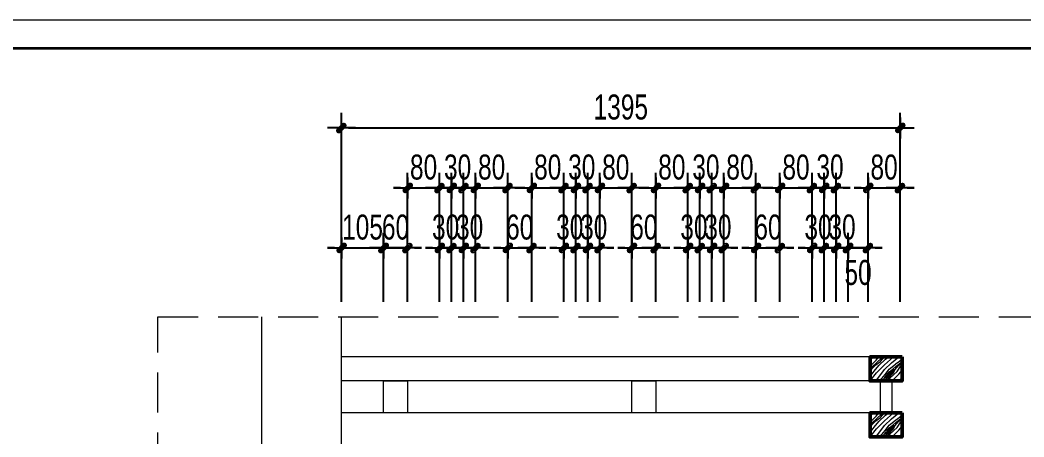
# Model space of a CAD drawing. Header units: inches. Extents: x 88947 to 296847, y 35049 to 161062.
# Drawn here: x 213266 to 215773, y 75920 to 76963 of the extents above; entities that cross this region are included whole.
import ezdxf

# ---------------------------------------------------------------- set-up
doc = ezdxf.new("R2010")
doc.units = ezdxf.units.IN
doc.header["$MEASUREMENT"] = 0
doc.header["$PDMODE"] = 1
doc.linetypes.add('DASHED', pattern=[0.75, 0.5, -0.25])
for name, color, linetype, lineweight in [('A-Dims', 145, 'Continuous', 25), ('A-Text', 30, 'Continuous', 9), ('A-Wall', 2, 'Continuous', 35), ('CUA', 42, 'Continuous', 20), ('DIM', 7, 'Continuous', 25), ('HACTH', 8, 'Continuous', 5), ('KHUNG 2', 144, 'Continuous', 18), ('THAY', 3, 'Continuous', 18), ('TUONG', 4, 'Continuous', 50)]:
    doc.layers.add(name, color=color, linetype=linetype, lineweight=lineweight)
doc.styles.add('VNI-HELVE-CONDENSE', font='VNARIAL.TTF', dxfattribs={"width": 0.7})
doc.dimstyles.new('TAS-50', dxfattribs={"dimscale": 25, "dimtxt": 2.5, "dimasz": 0.7, "dimexe": 1.5, "dimexo": 1.5, "dimgap": 0.8, "dimtad": 1, "dimdec": 0, "dimzin": 3, "dimdsep": 46, "dimtxsty": 'VNI-HELVE-CONDENSE', "dimblk": 'TICK', "dimcen": 2.5, "dimclrt": 71, "dimazin": 2, "dimtfac": 0.75, "dimtdec": 0, "dimtix": 1, "dimtmove": 2, "dimatfit": 2, "dimldrblk": 'TICK123', "dimfxl": 1.5, "dimtolj": 1, "dimtzin": 0, "dimarcsym": 0})

# ---------------------------------------------------------------- blocks, each defined once
blk = doc.blocks.new('khung ten')
at = {"layer": 'A-Wall', "ltscale": 0.7}
blk.add_lwpolyline([(267204.1, -219099.4), (305804.1, -219099.4), (305804.1, -190799.4), (267204.1, -190799.4)], close=True, dxfattribs=at)
at = {"layer": 'KHUNG 2', "ltscale": 0.7}
blk.add_lwpolyline([(267004.1, -219299.4), (306004.1, -219299.4), (306004.1, -190599.4), (267004.1, -190599.4)], close=True, dxfattribs=at)
blk = doc.blocks.new('TICK')
at = {"layer": 'A-Dims', "color": 1}
for p, q in [((0, 1.5), (0, -1.5)), ((-2, 0), (2, 0))]:
    blk.add_line(p, q, dxfattribs=at)
at = {"layer": 'A-Dims', "color": 1, "const_width": 0.788}
blk.add_lwpolyline([(-0.33, -0.35), (0.38, 0.38)], dxfattribs=at)
at = {"layer": 'A-Dims', "color": 1, "const_width": 0.394}
for points in [[(0.24, 0.52, -0.414214), (0.52, 0.52, -1)], [(0.52, 0.52, -0.414214), (0.52, 0.24, -1)], [(-0.47, -0.21, 0.414214), (-0.47, -0.49, 1)], [(-0.47, -0.49, 0.414214), (-0.19, -0.49, 1)]]:
    blk.add_lwpolyline(points, format="xyb", dxfattribs=at)
blk = doc.blocks.new('*D1451')
at = {"layer": 'Defpoints', "color": 0}
for p in [(214174.1, 76392.8), (214069.1, 76220.5), (214174.1, 76220.5)]:
    blk.add_point(p, dxfattribs=at)
at = {"layer": 'DIM', "color": 0, "lineweight": -2}
for p, q in [((214069.1, 76258), (214069.1, 76430.3)), ((214174.1, 76258), (214174.1, 76430.3)), ((214051.6, 76392.8), (214034.1, 76392.8)), ((214069.1, 76392.8), (214174.1, 76392.8)), ((214191.6, 76392.8), (214209.1, 76392.8))]:
    blk.add_line(p, q, dxfattribs=at)
at = {"layer": 'DIM', "color": 0, "lineweight": -2, "xscale": 17.5, "yscale": 17.5, "zscale": 17.5}
blk.add_blockref('TICK', (214069.1, 76392.8), dxfattribs=at)
at = {"layer": 'DIM', "color": 0, "lineweight": -2, "xscale": 17.5, "yscale": 17.5, "zscale": 17.5, "rotation": 180}
blk.add_blockref('TICK', (214174.1, 76392.8), dxfattribs=at)
at = {"layer": 'DIM', "color": 71, "insert": (214121.6, 76444.7), "char_height": 62.5, "attachment_point": 5, "style": 'VNI-HELVE-CONDENSE'}
blk.add_mtext('\\A1;105', dxfattribs=at)
blk = doc.blocks.new('TICK123')
at = {"layer": 'A-Dims', "color": 1}
blk.add_lwpolyline([(0.05, 0, 0, 0.84, 0), (-2.11, 0, 8.4, 8.4, 0)], format="xyseb", dxfattribs=at)
blk = doc.blocks.new('*D1452')
at = {"layer": 'Defpoints', "color": 0}
for p in [(214234.1, 76392.8), (214174.1, 76220.5), (214234.1, 76220.5)]:
    blk.add_point(p, dxfattribs=at)
at = {"layer": 'DIM', "color": 0, "lineweight": -2}
for p, q in [((214174.1, 76258), (214174.1, 76430.3)), ((214234.1, 76258), (214234.1, 76430.3)), ((214156.6, 76392.8), (214139.1, 76392.8)), ((214174.1, 76392.8), (214234.1, 76392.8)), ((214251.6, 76392.8), (214269.1, 76392.8))]:
    blk.add_line(p, q, dxfattribs=at)
at = {"layer": 'DIM', "color": 0, "lineweight": -2, "xscale": 17.5, "yscale": 17.5, "zscale": 17.5}
blk.add_blockref('TICK', (214174.1, 76392.8), dxfattribs=at)
at = {"layer": 'DIM', "color": 0, "lineweight": -2, "xscale": 17.5, "yscale": 17.5, "zscale": 17.5, "rotation": 180}
blk.add_blockref('TICK', (214234.1, 76392.8), dxfattribs=at)
at = {"layer": 'DIM', "color": 71, "insert": (214204.1, 76444.7), "char_height": 62.5, "attachment_point": 5, "style": 'VNI-HELVE-CONDENSE'}
blk.add_mtext('\\A1;60', dxfattribs=at)
blk = doc.blocks.new('*D1453')
at = {"layer": 'Defpoints', "color": 0}
for p in [(214314.1, 76542.8), (214234.1, 76220.5), (214314.1, 76220.5)]:
    blk.add_point(p, dxfattribs=at)
at = {"layer": 'DIM', "color": 0, "lineweight": -2}
for p, q in [((214234.1, 76258), (214234.1, 76580.3)), ((214314.1, 76258), (214314.1, 76580.3)), ((214216.6, 76542.8), (214199.1, 76542.8)), ((214234.1, 76542.8), (214314.1, 76542.8)), ((214331.6, 76542.8), (214349.1, 76542.8))]:
    blk.add_line(p, q, dxfattribs=at)
at = {"layer": 'DIM', "color": 0, "lineweight": -2, "xscale": 17.5, "yscale": 17.5, "zscale": 17.5}
blk.add_blockref('TICK', (214234.1, 76542.8), dxfattribs=at)
at = {"layer": 'DIM', "color": 0, "lineweight": -2, "xscale": 17.5, "yscale": 17.5, "zscale": 17.5, "rotation": 180}
blk.add_blockref('TICK', (214314.1, 76542.8), dxfattribs=at)
at = {"layer": 'DIM', "color": 71, "insert": (214274.1, 76594.7), "char_height": 62.5, "attachment_point": 5, "style": 'VNI-HELVE-CONDENSE'}
blk.add_mtext('\\A1;80', dxfattribs=at)
blk = doc.blocks.new('*D1454')
at = {"layer": 'Defpoints', "color": 0}
for p in [(214344.1, 76392.8), (214314.1, 76220.5), (214344.1, 76220.5)]:
    blk.add_point(p, dxfattribs=at)
at = {"layer": 'DIM', "color": 0, "lineweight": -2}
for p, q in [((214314.1, 76258), (214314.1, 76430.3)), ((214344.1, 76258), (214344.1, 76430.3)), ((214296.6, 76392.8), (214279.1, 76392.8)), ((214314.1, 76392.8), (214344.1, 76392.8)), ((214361.6, 76392.8), (214379.1, 76392.8))]:
    blk.add_line(p, q, dxfattribs=at)
at = {"layer": 'DIM', "color": 0, "lineweight": -2, "xscale": 17.5, "yscale": 17.5, "zscale": 17.5}
blk.add_blockref('TICK', (214314.1, 76392.8), dxfattribs=at)
at = {"layer": 'DIM', "color": 0, "lineweight": -2, "xscale": 17.5, "yscale": 17.5, "zscale": 17.5, "rotation": 180}
blk.add_blockref('TICK', (214344.1, 76392.8), dxfattribs=at)
at = {"layer": 'DIM', "color": 71, "insert": (214329.1, 76444.8), "char_height": 62.5, "attachment_point": 5, "style": 'VNI-HELVE-CONDENSE'}
blk.add_mtext('\\A1;30', dxfattribs=at)
blk = doc.blocks.new('*D1455')
at = {"layer": 'Defpoints', "color": 0}
for p in [(214374.1, 76542.8), (214344.1, 76220.5), (214374.1, 76220.5)]:
    blk.add_point(p, dxfattribs=at)
at = {"layer": 'DIM', "color": 0, "lineweight": -2}
for p, q in [((214344.1, 76258), (214344.1, 76580.3)), ((214374.1, 76258), (214374.1, 76580.3)), ((214326.6, 76542.8), (214309.1, 76542.8)), ((214344.1, 76542.8), (214374.1, 76542.8)), ((214391.6, 76542.8), (214409.1, 76542.8))]:
    blk.add_line(p, q, dxfattribs=at)
at = {"layer": 'DIM', "color": 0, "lineweight": -2, "xscale": 17.5, "yscale": 17.5, "zscale": 17.5}
blk.add_blockref('TICK', (214344.1, 76542.8), dxfattribs=at)
at = {"layer": 'DIM', "color": 0, "lineweight": -2, "xscale": 17.5, "yscale": 17.5, "zscale": 17.5, "rotation": 180}
blk.add_blockref('TICK', (214374.1, 76542.8), dxfattribs=at)
at = {"layer": 'DIM', "color": 71, "insert": (214359.1, 76594.8), "char_height": 62.5, "attachment_point": 5, "style": 'VNI-HELVE-CONDENSE'}
blk.add_mtext('\\A1;30', dxfattribs=at)
blk = doc.blocks.new('*D1456')
at = {"layer": 'Defpoints', "color": 0}
for p in [(214404.1, 76392.8), (214374.1, 76220.5), (214404.1, 76220.5)]:
    blk.add_point(p, dxfattribs=at)
at = {"layer": 'DIM', "color": 0, "lineweight": -2}
for p, q in [((214374.1, 76258), (214374.1, 76430.3)), ((214404.1, 76258), (214404.1, 76430.3)), ((214356.6, 76392.8), (214339.1, 76392.8)), ((214374.1, 76392.8), (214404.1, 76392.8)), ((214421.6, 76392.8), (214439.1, 76392.8))]:
    blk.add_line(p, q, dxfattribs=at)
at = {"layer": 'DIM', "color": 0, "lineweight": -2, "xscale": 17.5, "yscale": 17.5, "zscale": 17.5}
blk.add_blockref('TICK', (214374.1, 76392.8), dxfattribs=at)
at = {"layer": 'DIM', "color": 0, "lineweight": -2, "xscale": 17.5, "yscale": 17.5, "zscale": 17.5, "rotation": 180}
blk.add_blockref('TICK', (214404.1, 76392.8), dxfattribs=at)
at = {"layer": 'DIM', "color": 71, "insert": (214389.1, 76444.8), "char_height": 62.5, "attachment_point": 5, "style": 'VNI-HELVE-CONDENSE'}
blk.add_mtext('\\A1;30', dxfattribs=at)
blk = doc.blocks.new('*D1457')
at = {"layer": 'Defpoints', "color": 0}
for p in [(214484.1, 76542.8), (214404.1, 76220.5), (214484.1, 76220.5)]:
    blk.add_point(p, dxfattribs=at)
at = {"layer": 'DIM', "color": 0, "lineweight": -2}
for p, q in [((214404.1, 76258), (214404.1, 76580.3)), ((214484.1, 76258), (214484.1, 76580.3)), ((214386.6, 76542.8), (214369.1, 76542.8)), ((214404.1, 76542.8), (214484.1, 76542.8)), ((214501.6, 76542.8), (214519.1, 76542.8))]:
    blk.add_line(p, q, dxfattribs=at)
at = {"layer": 'DIM', "color": 0, "lineweight": -2, "xscale": 17.5, "yscale": 17.5, "zscale": 17.5}
blk.add_blockref('TICK', (214404.1, 76542.8), dxfattribs=at)
at = {"layer": 'DIM', "color": 0, "lineweight": -2, "xscale": 17.5, "yscale": 17.5, "zscale": 17.5, "rotation": 180}
blk.add_blockref('TICK', (214484.1, 76542.8), dxfattribs=at)
at = {"layer": 'DIM', "color": 71, "insert": (214444.1, 76594.7), "char_height": 62.5, "attachment_point": 5, "style": 'VNI-HELVE-CONDENSE'}
blk.add_mtext('\\A1;80', dxfattribs=at)
blk = doc.blocks.new('*D1458')
at = {"layer": 'Defpoints', "color": 0}
for p in [(214544.1, 76392.8), (214484.1, 76220.5), (214544.1, 76220.5)]:
    blk.add_point(p, dxfattribs=at)
at = {"layer": 'DIM', "color": 0, "lineweight": -2}
for p, q in [((214484.1, 76258), (214484.1, 76430.3)), ((214544.1, 76258), (214544.1, 76430.3)), ((214466.6, 76392.8), (214449.1, 76392.8)), ((214484.1, 76392.8), (214544.1, 76392.8)), ((214561.6, 76392.8), (214579.1, 76392.8))]:
    blk.add_line(p, q, dxfattribs=at)
at = {"layer": 'DIM', "color": 0, "lineweight": -2, "xscale": 17.5, "yscale": 17.5, "zscale": 17.5}
blk.add_blockref('TICK', (214484.1, 76392.8), dxfattribs=at)
at = {"layer": 'DIM', "color": 0, "lineweight": -2, "xscale": 17.5, "yscale": 17.5, "zscale": 17.5, "rotation": 180}
blk.add_blockref('TICK', (214544.1, 76392.8), dxfattribs=at)
at = {"layer": 'DIM', "color": 71, "insert": (214514.1, 76444.7), "char_height": 62.5, "attachment_point": 5, "style": 'VNI-HELVE-CONDENSE'}
blk.add_mtext('\\A1;60', dxfattribs=at)
blk = doc.blocks.new('*D1459')
at = {"layer": 'Defpoints', "color": 0}
for p in [(214624.1, 76542.8), (214544.1, 76220.5), (214624.1, 76220.5)]:
    blk.add_point(p, dxfattribs=at)
at = {"layer": 'DIM', "color": 0, "lineweight": -2}
for p, q in [((214544.1, 76258), (214544.1, 76580.3)), ((214624.1, 76258), (214624.1, 76580.3)), ((214526.6, 76542.8), (214509.1, 76542.8)), ((214544.1, 76542.8), (214624.1, 76542.8)), ((214641.6, 76542.8), (214659.1, 76542.8))]:
    blk.add_line(p, q, dxfattribs=at)
at = {"layer": 'DIM', "color": 0, "lineweight": -2, "xscale": 17.5, "yscale": 17.5, "zscale": 17.5}
blk.add_blockref('TICK', (214544.1, 76542.8), dxfattribs=at)
at = {"layer": 'DIM', "color": 0, "lineweight": -2, "xscale": 17.5, "yscale": 17.5, "zscale": 17.5, "rotation": 180}
blk.add_blockref('TICK', (214624.1, 76542.8), dxfattribs=at)
at = {"layer": 'DIM', "color": 71, "insert": (214584.1, 76594.7), "char_height": 62.5, "attachment_point": 5, "style": 'VNI-HELVE-CONDENSE'}
blk.add_mtext('\\A1;80', dxfattribs=at)
blk = doc.blocks.new('*D1460')
at = {"layer": 'Defpoints', "color": 0}
for p in [(214654.1, 76392.8), (214624.1, 76220.5), (214654.1, 76220.5)]:
    blk.add_point(p, dxfattribs=at)
at = {"layer": 'DIM', "color": 0, "lineweight": -2}
for p, q in [((214624.1, 76258), (214624.1, 76430.3)), ((214654.1, 76258), (214654.1, 76430.3)), ((214606.6, 76392.8), (214589.1, 76392.8)), ((214624.1, 76392.8), (214654.1, 76392.8)), ((214671.6, 76392.8), (214689.1, 76392.8))]:
    blk.add_line(p, q, dxfattribs=at)
at = {"layer": 'DIM', "color": 0, "lineweight": -2, "xscale": 17.5, "yscale": 17.5, "zscale": 17.5}
blk.add_blockref('TICK', (214624.1, 76392.8), dxfattribs=at)
at = {"layer": 'DIM', "color": 0, "lineweight": -2, "xscale": 17.5, "yscale": 17.5, "zscale": 17.5, "rotation": 180}
blk.add_blockref('TICK', (214654.1, 76392.8), dxfattribs=at)
at = {"layer": 'DIM', "color": 71, "insert": (214639.1, 76444.8), "char_height": 62.5, "attachment_point": 5, "style": 'VNI-HELVE-CONDENSE'}
blk.add_mtext('\\A1;30', dxfattribs=at)
blk = doc.blocks.new('*D1461')
at = {"layer": 'Defpoints', "color": 0}
for p in [(214684.1, 76542.8), (214654.1, 76220.5), (214684.1, 76220.5)]:
    blk.add_point(p, dxfattribs=at)
at = {"layer": 'DIM', "color": 0, "lineweight": -2}
for p, q in [((214654.1, 76258), (214654.1, 76580.3)), ((214684.1, 76258), (214684.1, 76580.3)), ((214636.6, 76542.8), (214619.1, 76542.8)), ((214654.1, 76542.8), (214684.1, 76542.8)), ((214701.6, 76542.8), (214719.1, 76542.8))]:
    blk.add_line(p, q, dxfattribs=at)
at = {"layer": 'DIM', "color": 0, "lineweight": -2, "xscale": 17.5, "yscale": 17.5, "zscale": 17.5}
blk.add_blockref('TICK', (214654.1, 76542.8), dxfattribs=at)
at = {"layer": 'DIM', "color": 0, "lineweight": -2, "xscale": 17.5, "yscale": 17.5, "zscale": 17.5, "rotation": 180}
blk.add_blockref('TICK', (214684.1, 76542.8), dxfattribs=at)
at = {"layer": 'DIM', "color": 71, "insert": (214669.1, 76594.8), "char_height": 62.5, "attachment_point": 5, "style": 'VNI-HELVE-CONDENSE'}
blk.add_mtext('\\A1;30', dxfattribs=at)
blk = doc.blocks.new('*D1462')
at = {"layer": 'Defpoints', "color": 0}
for p in [(214714.1, 76392.8), (214684.1, 76220.5), (214714.1, 76220.5)]:
    blk.add_point(p, dxfattribs=at)
at = {"layer": 'DIM', "color": 0, "lineweight": -2}
for p, q in [((214684.1, 76258), (214684.1, 76430.3)), ((214714.1, 76258), (214714.1, 76430.3)), ((214666.6, 76392.8), (214649.1, 76392.8)), ((214684.1, 76392.8), (214714.1, 76392.8)), ((214731.6, 76392.8), (214749.1, 76392.8))]:
    blk.add_line(p, q, dxfattribs=at)
at = {"layer": 'DIM', "color": 0, "lineweight": -2, "xscale": 17.5, "yscale": 17.5, "zscale": 17.5}
blk.add_blockref('TICK', (214684.1, 76392.8), dxfattribs=at)
at = {"layer": 'DIM', "color": 0, "lineweight": -2, "xscale": 17.5, "yscale": 17.5, "zscale": 17.5, "rotation": 180}
blk.add_blockref('TICK', (214714.1, 76392.8), dxfattribs=at)
at = {"layer": 'DIM', "color": 71, "insert": (214699.1, 76444.8), "char_height": 62.5, "attachment_point": 5, "style": 'VNI-HELVE-CONDENSE'}
blk.add_mtext('\\A1;30', dxfattribs=at)
blk = doc.blocks.new('*D1463')
at = {"layer": 'Defpoints', "color": 0}
for p in [(214794.1, 76542.8), (214714.1, 76220.5), (214794.1, 76220.5)]:
    blk.add_point(p, dxfattribs=at)
at = {"layer": 'DIM', "color": 0, "lineweight": -2}
for p, q in [((214714.1, 76258), (214714.1, 76580.3)), ((214794.1, 76258), (214794.1, 76580.3)), ((214696.6, 76542.8), (214679.1, 76542.8)), ((214714.1, 76542.8), (214794.1, 76542.8)), ((214811.6, 76542.8), (214829.1, 76542.8))]:
    blk.add_line(p, q, dxfattribs=at)
at = {"layer": 'DIM', "color": 0, "lineweight": -2, "xscale": 17.5, "yscale": 17.5, "zscale": 17.5}
blk.add_blockref('TICK', (214714.1, 76542.8), dxfattribs=at)
at = {"layer": 'DIM', "color": 0, "lineweight": -2, "xscale": 17.5, "yscale": 17.5, "zscale": 17.5, "rotation": 180}
blk.add_blockref('TICK', (214794.1, 76542.8), dxfattribs=at)
at = {"layer": 'DIM', "color": 71, "insert": (214754.1, 76594.7), "char_height": 62.5, "attachment_point": 5, "style": 'VNI-HELVE-CONDENSE'}
blk.add_mtext('\\A1;80', dxfattribs=at)
blk = doc.blocks.new('*D1464')
at = {"layer": 'Defpoints', "color": 0}
for p in [(214854.1, 76392.8), (214794.1, 76220.5), (214854.1, 76220.5)]:
    blk.add_point(p, dxfattribs=at)
at = {"layer": 'DIM', "color": 0, "lineweight": -2}
for p, q in [((214794.1, 76258), (214794.1, 76430.3)), ((214854.1, 76258), (214854.1, 76430.3)), ((214776.6, 76392.8), (214759.1, 76392.8)), ((214794.1, 76392.8), (214854.1, 76392.8)), ((214871.6, 76392.8), (214889.1, 76392.8))]:
    blk.add_line(p, q, dxfattribs=at)
at = {"layer": 'DIM', "color": 0, "lineweight": -2, "xscale": 17.5, "yscale": 17.5, "zscale": 17.5}
blk.add_blockref('TICK', (214794.1, 76392.8), dxfattribs=at)
at = {"layer": 'DIM', "color": 0, "lineweight": -2, "xscale": 17.5, "yscale": 17.5, "zscale": 17.5, "rotation": 180}
blk.add_blockref('TICK', (214854.1, 76392.8), dxfattribs=at)
at = {"layer": 'DIM', "color": 71, "insert": (214824.1, 76444.7), "char_height": 62.5, "attachment_point": 5, "style": 'VNI-HELVE-CONDENSE'}
blk.add_mtext('\\A1;60', dxfattribs=at)
blk = doc.blocks.new('*D1465')
at = {"layer": 'Defpoints', "color": 0}
for p in [(214934.1, 76542.8), (214854.1, 76220.5), (214934.1, 76220.5)]:
    blk.add_point(p, dxfattribs=at)
at = {"layer": 'DIM', "color": 0, "lineweight": -2}
for p, q in [((214854.1, 76258), (214854.1, 76580.3)), ((214934.1, 76258), (214934.1, 76580.3)), ((214836.6, 76542.8), (214819.1, 76542.8)), ((214854.1, 76542.8), (214934.1, 76542.8)), ((214951.6, 76542.8), (214969.1, 76542.8))]:
    blk.add_line(p, q, dxfattribs=at)
at = {"layer": 'DIM', "color": 0, "lineweight": -2, "xscale": 17.5, "yscale": 17.5, "zscale": 17.5}
blk.add_blockref('TICK', (214854.1, 76542.8), dxfattribs=at)
at = {"layer": 'DIM', "color": 0, "lineweight": -2, "xscale": 17.5, "yscale": 17.5, "zscale": 17.5, "rotation": 180}
blk.add_blockref('TICK', (214934.1, 76542.8), dxfattribs=at)
at = {"layer": 'DIM', "color": 71, "insert": (214894.1, 76594.7), "char_height": 62.5, "attachment_point": 5, "style": 'VNI-HELVE-CONDENSE'}
blk.add_mtext('\\A1;80', dxfattribs=at)
blk = doc.blocks.new('*D1466')
at = {"layer": 'Defpoints', "color": 0}
for p in [(214964.1, 76392.8), (214934.1, 76220.5), (214964.1, 76220.5)]:
    blk.add_point(p, dxfattribs=at)
at = {"layer": 'DIM', "color": 0, "lineweight": -2}
for p, q in [((214934.1, 76258), (214934.1, 76430.3)), ((214964.1, 76258), (214964.1, 76430.3)), ((214916.6, 76392.8), (214899.1, 76392.8)), ((214934.1, 76392.8), (214964.1, 76392.8)), ((214981.6, 76392.8), (214999.1, 76392.8))]:
    blk.add_line(p, q, dxfattribs=at)
at = {"layer": 'DIM', "color": 0, "lineweight": -2, "xscale": 17.5, "yscale": 17.5, "zscale": 17.5}
blk.add_blockref('TICK', (214934.1, 76392.8), dxfattribs=at)
at = {"layer": 'DIM', "color": 0, "lineweight": -2, "xscale": 17.5, "yscale": 17.5, "zscale": 17.5, "rotation": 180}
blk.add_blockref('TICK', (214964.1, 76392.8), dxfattribs=at)
at = {"layer": 'DIM', "color": 71, "insert": (214949.1, 76444.8), "char_height": 62.5, "attachment_point": 5, "style": 'VNI-HELVE-CONDENSE'}
blk.add_mtext('\\A1;30', dxfattribs=at)
blk = doc.blocks.new('*D1467')
at = {"layer": 'Defpoints', "color": 0}
for p in [(214994.1, 76542.8), (214964.1, 76220.5), (214994.1, 76220.5)]:
    blk.add_point(p, dxfattribs=at)
at = {"layer": 'DIM', "color": 0, "lineweight": -2}
for p, q in [((214964.1, 76258), (214964.1, 76580.3)), ((214994.1, 76258), (214994.1, 76580.3)), ((214946.6, 76542.8), (214929.1, 76542.8)), ((214964.1, 76542.8), (214994.1, 76542.8)), ((215011.6, 76542.8), (215029.1, 76542.8))]:
    blk.add_line(p, q, dxfattribs=at)
at = {"layer": 'DIM', "color": 0, "lineweight": -2, "xscale": 17.5, "yscale": 17.5, "zscale": 17.5}
blk.add_blockref('TICK', (214964.1, 76542.8), dxfattribs=at)
at = {"layer": 'DIM', "color": 0, "lineweight": -2, "xscale": 17.5, "yscale": 17.5, "zscale": 17.5, "rotation": 180}
blk.add_blockref('TICK', (214994.1, 76542.8), dxfattribs=at)
at = {"layer": 'DIM', "color": 71, "insert": (214979.1, 76594.8), "char_height": 62.5, "attachment_point": 5, "style": 'VNI-HELVE-CONDENSE'}
blk.add_mtext('\\A1;30', dxfattribs=at)
blk = doc.blocks.new('*D1468')
at = {"layer": 'Defpoints', "color": 0}
for p in [(215024.1, 76392.8), (214994.1, 76220.5), (215024.1, 76220.5)]:
    blk.add_point(p, dxfattribs=at)
at = {"layer": 'DIM', "color": 0, "lineweight": -2}
for p, q in [((214994.1, 76258), (214994.1, 76430.3)), ((215024.1, 76258), (215024.1, 76430.3)), ((214976.6, 76392.8), (214959.1, 76392.8)), ((214994.1, 76392.8), (215024.1, 76392.8)), ((215041.6, 76392.8), (215059.1, 76392.8))]:
    blk.add_line(p, q, dxfattribs=at)
at = {"layer": 'DIM', "color": 0, "lineweight": -2, "xscale": 17.5, "yscale": 17.5, "zscale": 17.5}
blk.add_blockref('TICK', (214994.1, 76392.8), dxfattribs=at)
at = {"layer": 'DIM', "color": 0, "lineweight": -2, "xscale": 17.5, "yscale": 17.5, "zscale": 17.5, "rotation": 180}
blk.add_blockref('TICK', (215024.1, 76392.8), dxfattribs=at)
at = {"layer": 'DIM', "color": 71, "insert": (215009.1, 76444.8), "char_height": 62.5, "attachment_point": 5, "style": 'VNI-HELVE-CONDENSE'}
blk.add_mtext('\\A1;30', dxfattribs=at)
blk = doc.blocks.new('*D1469')
at = {"layer": 'Defpoints', "color": 0}
for p in [(215104.1, 76542.8), (215024.1, 76220.5), (215104.1, 76220.5)]:
    blk.add_point(p, dxfattribs=at)
at = {"layer": 'DIM', "color": 0, "lineweight": -2}
for p, q in [((215024.1, 76258), (215024.1, 76580.3)), ((215104.1, 76258), (215104.1, 76580.3)), ((215006.6, 76542.8), (214989.1, 76542.8)), ((215024.1, 76542.8), (215104.1, 76542.8)), ((215121.6, 76542.8), (215139.1, 76542.8))]:
    blk.add_line(p, q, dxfattribs=at)
at = {"layer": 'DIM', "color": 0, "lineweight": -2, "xscale": 17.5, "yscale": 17.5, "zscale": 17.5}
blk.add_blockref('TICK', (215024.1, 76542.8), dxfattribs=at)
at = {"layer": 'DIM', "color": 0, "lineweight": -2, "xscale": 17.5, "yscale": 17.5, "zscale": 17.5, "rotation": 180}
blk.add_blockref('TICK', (215104.1, 76542.8), dxfattribs=at)
at = {"layer": 'DIM', "color": 71, "insert": (215064.1, 76594.7), "char_height": 62.5, "attachment_point": 5, "style": 'VNI-HELVE-CONDENSE'}
blk.add_mtext('\\A1;80', dxfattribs=at)
blk = doc.blocks.new('*D1470')
at = {"layer": 'Defpoints', "color": 0}
for p in [(215164.1, 76392.8), (215104.1, 76220.5), (215164.1, 76220.5)]:
    blk.add_point(p, dxfattribs=at)
at = {"layer": 'DIM', "color": 0, "lineweight": -2}
for p, q in [((215104.1, 76258), (215104.1, 76430.3)), ((215164.1, 76258), (215164.1, 76430.3)), ((215086.6, 76392.8), (215069.1, 76392.8)), ((215104.1, 76392.8), (215164.1, 76392.8)), ((215181.6, 76392.8), (215199.1, 76392.8))]:
    blk.add_line(p, q, dxfattribs=at)
at = {"layer": 'DIM', "color": 0, "lineweight": -2, "xscale": 17.5, "yscale": 17.5, "zscale": 17.5}
blk.add_blockref('TICK', (215104.1, 76392.8), dxfattribs=at)
at = {"layer": 'DIM', "color": 0, "lineweight": -2, "xscale": 17.5, "yscale": 17.5, "zscale": 17.5, "rotation": 180}
blk.add_blockref('TICK', (215164.1, 76392.8), dxfattribs=at)
at = {"layer": 'DIM', "color": 71, "insert": (215134.1, 76444.7), "char_height": 62.5, "attachment_point": 5, "style": 'VNI-HELVE-CONDENSE'}
blk.add_mtext('\\A1;60', dxfattribs=at)
blk = doc.blocks.new('*D1471')
at = {"layer": 'Defpoints', "color": 0}
for p in [(215244.1, 76542.8), (215164.1, 76220.5), (215244.1, 76220.5)]:
    blk.add_point(p, dxfattribs=at)
at = {"layer": 'DIM', "color": 0, "lineweight": -2}
for p, q in [((215164.1, 76258), (215164.1, 76580.3)), ((215244.1, 76258), (215244.1, 76580.3)), ((215146.6, 76542.8), (215129.1, 76542.8)), ((215164.1, 76542.8), (215244.1, 76542.8)), ((215261.6, 76542.8), (215279.1, 76542.8))]:
    blk.add_line(p, q, dxfattribs=at)
at = {"layer": 'DIM', "color": 0, "lineweight": -2, "xscale": 17.5, "yscale": 17.5, "zscale": 17.5}
blk.add_blockref('TICK', (215164.1, 76542.8), dxfattribs=at)
at = {"layer": 'DIM', "color": 0, "lineweight": -2, "xscale": 17.5, "yscale": 17.5, "zscale": 17.5, "rotation": 180}
blk.add_blockref('TICK', (215244.1, 76542.8), dxfattribs=at)
at = {"layer": 'DIM', "color": 71, "insert": (215204.1, 76594.7), "char_height": 62.5, "attachment_point": 5, "style": 'VNI-HELVE-CONDENSE'}
blk.add_mtext('\\A1;80', dxfattribs=at)
blk = doc.blocks.new('*D1472')
at = {"layer": 'Defpoints', "color": 0}
for p in [(215274.1, 76392.8), (215244.1, 76220.5), (215274.1, 76220.5)]:
    blk.add_point(p, dxfattribs=at)
at = {"layer": 'DIM', "color": 0, "lineweight": -2}
for p, q in [((215244.1, 76258), (215244.1, 76430.3)), ((215274.1, 76258), (215274.1, 76430.3)), ((215226.6, 76392.8), (215209.1, 76392.8)), ((215244.1, 76392.8), (215274.1, 76392.8)), ((215291.6, 76392.8), (215309.1, 76392.8))]:
    blk.add_line(p, q, dxfattribs=at)
at = {"layer": 'DIM', "color": 0, "lineweight": -2, "xscale": 17.5, "yscale": 17.5, "zscale": 17.5}
blk.add_blockref('TICK', (215244.1, 76392.8), dxfattribs=at)
at = {"layer": 'DIM', "color": 0, "lineweight": -2, "xscale": 17.5, "yscale": 17.5, "zscale": 17.5, "rotation": 180}
blk.add_blockref('TICK', (215274.1, 76392.8), dxfattribs=at)
at = {"layer": 'DIM', "color": 71, "insert": (215259.1, 76444.8), "char_height": 62.5, "attachment_point": 5, "style": 'VNI-HELVE-CONDENSE'}
blk.add_mtext('\\A1;30', dxfattribs=at)
blk = doc.blocks.new('*D1473')
at = {"layer": 'Defpoints', "color": 0}
for p in [(215304.1, 76542.8), (215274.1, 76220.5), (215304.1, 76220.5)]:
    blk.add_point(p, dxfattribs=at)
at = {"layer": 'DIM', "color": 0, "lineweight": -2}
for p, q in [((215274.1, 76258), (215274.1, 76580.3)), ((215304.1, 76258), (215304.1, 76580.3)), ((215256.6, 76542.8), (215239.1, 76542.8)), ((215274.1, 76542.8), (215304.1, 76542.8)), ((215321.6, 76542.8), (215339.1, 76542.8))]:
    blk.add_line(p, q, dxfattribs=at)
at = {"layer": 'DIM', "color": 0, "lineweight": -2, "xscale": 17.5, "yscale": 17.5, "zscale": 17.5}
blk.add_blockref('TICK', (215274.1, 76542.8), dxfattribs=at)
at = {"layer": 'DIM', "color": 0, "lineweight": -2, "xscale": 17.5, "yscale": 17.5, "zscale": 17.5, "rotation": 180}
blk.add_blockref('TICK', (215304.1, 76542.8), dxfattribs=at)
at = {"layer": 'DIM', "color": 71, "insert": (215289.1, 76594.8), "char_height": 62.5, "attachment_point": 5, "style": 'VNI-HELVE-CONDENSE'}
blk.add_mtext('\\A1;30', dxfattribs=at)
blk = doc.blocks.new('*D1474')
at = {"layer": 'Defpoints', "color": 0}
for p in [(215334.1, 76392.8), (215304.1, 76220.5), (215334.1, 76220.5)]:
    blk.add_point(p, dxfattribs=at)
at = {"layer": 'DIM', "color": 0, "lineweight": -2}
for p, q in [((215304.1, 76258), (215304.1, 76430.3)), ((215334.1, 76258), (215334.1, 76430.3)), ((215286.6, 76392.8), (215269.1, 76392.8)), ((215304.1, 76392.8), (215334.1, 76392.8)), ((215351.6, 76392.8), (215369.1, 76392.8))]:
    blk.add_line(p, q, dxfattribs=at)
at = {"layer": 'DIM', "color": 0, "lineweight": -2, "xscale": 17.5, "yscale": 17.5, "zscale": 17.5}
blk.add_blockref('TICK', (215304.1, 76392.8), dxfattribs=at)
at = {"layer": 'DIM', "color": 0, "lineweight": -2, "xscale": 17.5, "yscale": 17.5, "zscale": 17.5, "rotation": 180}
blk.add_blockref('TICK', (215334.1, 76392.8), dxfattribs=at)
at = {"layer": 'DIM', "color": 71, "insert": (215319.1, 76444.8), "char_height": 62.5, "attachment_point": 5, "style": 'VNI-HELVE-CONDENSE'}
blk.add_mtext('\\A1;30', dxfattribs=at)
blk = doc.blocks.new('*D1475')
at = {"layer": 'Defpoints', "color": 0}
for p in [(215384.1, 76392.8), (215334.1, 76220.5), (215384.1, 76220.5)]:
    blk.add_point(p, dxfattribs=at)
at = {"layer": 'DIM', "color": 0, "lineweight": -2}
for p, q in [((215334.1, 76258), (215334.1, 76430.3)), ((215384.1, 76258), (215384.1, 76430.3)), ((215316.6, 76392.8), (215299.1, 76392.8)), ((215334.1, 76392.8), (215384.1, 76392.8)), ((215401.6, 76392.8), (215419.1, 76392.8))]:
    blk.add_line(p, q, dxfattribs=at)
at = {"layer": 'DIM', "color": 0, "lineweight": -2, "xscale": 17.5, "yscale": 17.5, "zscale": 17.5}
blk.add_blockref('TICK', (215334.1, 76392.8), dxfattribs=at)
at = {"layer": 'DIM', "color": 0, "lineweight": -2, "xscale": 17.5, "yscale": 17.5, "zscale": 17.5, "rotation": 180}
blk.add_blockref('TICK', (215384.1, 76392.8), dxfattribs=at)
at = {"layer": 'DIM', "color": 71, "insert": (215359.1, 76331.2), "char_height": 62.5, "attachment_point": 5, "style": 'VNI-HELVE-CONDENSE'}
blk.add_mtext('\\A1;50', dxfattribs=at)
blk = doc.blocks.new('*D1476')
at = {"layer": 'Defpoints', "color": 0}
for p in [(215464.1, 76542.8), (215384.1, 76220.5), (215464.1, 76220.5)]:
    blk.add_point(p, dxfattribs=at)
at = {"layer": 'DIM', "color": 0, "lineweight": -2}
for p, q in [((215384.1, 76258), (215384.1, 76580.3)), ((215464.1, 76258), (215464.1, 76580.3)), ((215366.6, 76542.8), (215349.1, 76542.8)), ((215384.1, 76542.8), (215464.1, 76542.8)), ((215481.6, 76542.8), (215499.1, 76542.8))]:
    blk.add_line(p, q, dxfattribs=at)
at = {"layer": 'DIM', "color": 0, "lineweight": -2, "xscale": 17.5, "yscale": 17.5, "zscale": 17.5}
blk.add_blockref('TICK', (215384.1, 76542.8), dxfattribs=at)
at = {"layer": 'DIM', "color": 0, "lineweight": -2, "xscale": 17.5, "yscale": 17.5, "zscale": 17.5, "rotation": 180}
blk.add_blockref('TICK', (215464.1, 76542.8), dxfattribs=at)
at = {"layer": 'DIM', "color": 71, "insert": (215424.1, 76594.7), "char_height": 62.5, "attachment_point": 5, "style": 'VNI-HELVE-CONDENSE'}
blk.add_mtext('\\A1;80', dxfattribs=at)
blk = doc.blocks.new('*D1477')
at = {"layer": 'Defpoints', "color": 0}
for p in [(215464.1, 76692.8), (214069.1, 76220.5), (215464.1, 76220.5)]:
    blk.add_point(p, dxfattribs=at)
at = {"layer": 'DIM', "color": 0, "lineweight": -2}
for p, q in [((214069.1, 76258), (214069.1, 76730.3)), ((215464.1, 76258), (215464.1, 76730.3)), ((214086.6, 76692.8), (215446.6, 76692.8))]:
    blk.add_line(p, q, dxfattribs=at)
at = {"layer": 'DIM', "color": 0, "lineweight": -2, "xscale": 17.5, "yscale": 17.5, "zscale": 17.5, "rotation": 180}
blk.add_blockref('TICK', (214069.1, 76692.8), dxfattribs=at)
at = {"layer": 'DIM', "color": 0, "lineweight": -2, "xscale": 17.5, "yscale": 17.5, "zscale": 17.5}
blk.add_blockref('TICK', (215464.1, 76692.8), dxfattribs=at)
at = {"layer": 'DIM', "color": 71, "insert": (214766.6, 76744.8), "char_height": 62.5, "attachment_point": 5, "style": 'VNI-HELVE-CONDENSE'}
blk.add_mtext('\\A1;1395', dxfattribs=at)

msp = doc.modelspace()

# ---------------------------------------------------------------- hatches: boundary and pattern name
at = {"layer": 'HACTH'}
h = msp.add_hatch(dxfattribs=at)
h.set_pattern_fill('WOOD8', color=256, scale=100, angle=45, style=0, pattern_type=2)
h.set_pattern_definition([(34.695, (215356.539, 76136.847), (494.97445, 353.5538), [11.18, -1106.8536]), (45, (215365.73, 76143.21), (1e-14, 141.42), [11, -89]), (63.435, (215373.51, 76150.99), (70.711, 212.132), [9.487, -306.74]), (217.875, (215377.752, 76159.474), (565.6853, 424.2642), [8.062, -798.164]), (219.8056, (215371.3885, 76154.525), (777.81717, 636.3965), [11.045, -1093.491]), (239.036, (215362.903, 76147.453), (-141.4215, -282.8426), [12.37, -399.941]), (54.462, (215362.196, 76142.504), (282.8429, 424.264), [6.083, -602.193]), (38.66, (215365.732, 76147.453), (-636.3962, -494.9746), [9.055, -896.483]), (230.711, (215372.803, 76153.11), (-565.6853, -707.1068), [10.05, -994.938]), (213.69, (215366.439, 76145.332), (353.5533, 212.1323), [5.099, -504.803]), (39.8056, (215350.882, 76129.776), (-777.81717, -636.3965), [11.045, -1093.491]), (33.69, (215359.368, 76136.847), (-353.5533, -212.1323), [10.198, -499.704]), (45, (215367.85, 76142.5), (1e-14, 141.42), [12, -88]), (65.556, (215376.338, 76150.989), (212.1324, 494.9746), [8.544, -845.856]), (48.814, (215379.874, 76158.767), (919.23834, 1060.66056), [15.033, -1488.296]), (39.8056, (215389.773, 76170.081), (-777.81717, -636.3965), [11.045, -1093.491]), (45, (215398.26, 76177.15), (1e-14, 141.42), [11, -89]), (50.1944, (215335.326, 76114.2195), (636.3965, 777.81717), [11.045, -1093.491]), (39.8056, (215342.397, 76122.705), (-777.81717, -636.3965), [11.045, -1093.491]), (45, (215333.91, 76115.63), (1e-14, 141.42), [6, -94]), (50.1944, (215338.1545, 76119.876), (636.3965, 777.81717), [11.045, -1093.491]), (45, (215345.23, 76128.36), (1e-14, 141.42), [10, -90]), (55.305, (215352.297, 76135.433), (-353.5538, -494.97445), [11.18, -1106.8536]), (50.1944, (215358.661, 76144.625), (636.3965, 777.81717), [11.045, -1093.491]), (39.8056, (215365.732, 76153.11), (-777.81717, -636.3965), [11.045, -1093.491]), (39.8056, (215374.217, 76160.181), (-777.81717, -636.3965), [11.045, -1093.491]), (36.87, (215382.702, 76167.252), (-494.9747, -353.5534), [14.142, -692.965]), (45, (215394.02, 76175.74), (1e-14, 141.42), [15, -85]), (32.471, (215433.614, 76130.483), (424.264, 282.8428), [9.2195, -912.735]), (39.29, (215441.392, 76135.433), (-707.1068, -565.6853), [10.05, -994.938]), (53.13, (215433.614, 76130.483), (353.5534, 494.9747), [7.071, -700.036]), (54.462, (215437.857, 76136.14), (282.843, 424.264), [12.165, -596.11]), (45, (215374.22, 76075.33), (1e-14, 141.42), [12, -88]), (35.538, (215382.702, 76083.814), (-424.264, -282.843), [6.083, -602.193]), (246.801, (215387.652, 76087.35), (141.4214, 282.8427), [5.385, -533.131]), (237.995, (215385.531, 76082.4), (494.975, 777.81734), [13.342, -1320.825]), (37.875, (215441.392, 76138.261), (-565.6853, -424.2642), [8.062, -798.164]), (52.125, (215441.392, 76138.261), (424.2642, 565.6853), [8.062, -798.163]), (45, (215375.63, 76073.91), (1e-14, 141.42), [8, -92]), (239.036, (215381.288, 76079.571), (-141.4215, -282.8426), [8.246, -404.064]), (41.6335, (215389.066, 76091.592), (-1202.08226, -1060.65935), [17.0294, -1685.9093]), (42.7094, (215401.794, 76102.9058), (-1767.76666, -1626.3459), [25.02, -2476.9792]), (48.18, (215420.179, 76119.8763), (1131.3715, 1272.7916), [18.028, -1784.748]), (54.462, (215432.2, 76133.311), (282.843, 424.264), [18.248, -590.028]), (55.305, (215380.581, 76068.965), (-353.5538, -494.97445), [11.18, -1106.854]), (60.945, (215386.945, 76078.157), (-212.132, -353.5534), [14.56, -713.451]), (45, (215394.02, 76090.88), (1e-14, 141.42), [13, -87]), (36.87, (215403.208, 76100.077), (-494.9747, -353.5534), [14.142, -692.965]), (48.576, (215414.522, 76108.5626), (989.9502, 1131.37024), [16.031, -1587.0907]), (36.254, (215425.129, 76120.5834), (565.6857, 424.2637), [13.153, -1302.142]), (30.964, (215435.735, 76128.362), (-282.8426, -141.4215), [12.37, -399.941]), (45, (215446.34, 76134.73), (1e-14, 141.42), [7, -93]), (219.806, (215389.066, 76091.592), (777.8172, 636.3965), [22.091, -1082.445]), (40.236, (215369.267, 76080.278), (-848.5276, -707.10745), [24.083, -1180.076]), (45, (215387.65, 76095.83), (1e-14, 141.42), [23, -77]), (49.086, (215403.9154, 76112.098), (848.5284, 989.94923), [28.071, -1375.4955]), (45, (215422.3, 76133.31), (1e-14, 141.42), [25, -75]), (52.125, (215384.116, 76065.429), (424.2642, 565.6853), [24.187, -782.039]), (51.34, (215398.966, 76084.521), (494.9746, 636.3962), [18.111, -887.428]), (42.5104, (215410.2794, 76098.663), (-1626.34682, -1484.92294), [23.0217, -2279.151]), (38.48, (215427.25, 76114.2195), (-2050.60962, -1626.34562), [35.2278, -3487.5552]), (48.013, (215338.1545, 76111.391), (1202.08124, 1343.50318), [19.0263, -1883.6035]), (36.87, (215350.882, 76125.533), (-494.9747, -353.5534), [21.213, -685.894]), (42.614, (215367.853, 76138.261), (-1697.0551, -1555.63617), [24.0208, -2378.0616]), (55.6197, (215385.5306, 76154.5246), (-636.39542, -919.23927), [16.279, -1611.603]), (45, (215394.72, 76167.96), (1e-14, 141.42), [20, -80]), (41.82, (215329.669, 76119.8763), (-1272.7916, -1131.37152), [18.028, -1784.748]), (51.009, (215343.104, 76131.897), (-636.39613, -777.8174), [19.105, -1891.3923]), (51.71, (215355.125, 76146.7464), (-565.68593, -707.10642), [17.117, -1694.607]), (39.2894, (215365.732, 76160.181), (-707.1068, -565.6853), [20.1, -984.888]), (32.905, (215381.288, 76172.909), (-777.81784, -494.97417), [14.318, -1417.464]), (54.462, (215393.309, 76180.688), (282.8429, 424.264), [12.165, -596.111]), (48.814, (215343.104, 76106.441), (919.23834, 1060.66056), [15.033, -1488.296]), (32.1957, (215353.0037, 76117.755), (-1131.37122, -707.1061), [22.561, -2233.542]), (45, (215372.1, 76129.78), (1e-14, 141.42), [25, -75]), (50.4403, (215389.7733, 76147.4535), (-707.10727, -848.5277), [21.095, -2088.4073]), (51.71, (215403.2083, 76163.717), (-565.68593, -707.10642), [17.117, -1694.607]), (45, (215324.72, 76124.83), (1e-14, 141.42), [17, -83]), (53.13, (215336.74, 76136.847), (353.5534, 494.9747), [28.284, -678.822]), (42.614, (215353.711, 76159.4743), (-1697.05509, -1555.63617), [24.0208, -2378.0616]), (39.4725, (215371.3885, 76175.7378), (1626.344684, 1343.50404), [31.1448, -3083.3375]), (51.843, (215389.066, 76060.4794), (-1060.65956, -1343.5034), [25.1794, -2492.7563]), (45, (215404.62, 76080.28), (1e-14, 141.42), [28, -72]), (41.348, (215424.4215, 76100.0773), (-2333.45155, -2050.61063), [47.0956, -4662.469]), (45, (215364.32, 76085.23), (1e-14, 141.42), [24, -76]), (49.764, (215381.288, 76102.199), (707.10745, 848.5276), [24.083, -1180.076]), (43.1524, (215396.8444, 76120.5834), (-2192.03065, -2050.6101), [31.016, -3070.5964]), (42.2737, (215419.472, 76141.7966), (-1484.92398, -1343.50319), [21.024, -2081.356]), (39.806, (215353.004, 76096.542), (-777.8172, -636.3965), [22.091, -1082.445]), (45, (215369.97, 76110.68), (1e-14, 141.42), [32, -68]), (46.9092, (215392.6017, 76133.3113), (1979.8972, 2121.32199), [30.0167, -2971.6495]), (48.576, (215413.108, 76155.2317), (989.9502, 1131.37024), [16.031, -1587.0907])])
h.paths.add_polyline_path([(215469.1, 76120.5), (215389.1, 76120.5), (215389.1, 76060.5), (215469.1, 76060.5)])
h = msp.add_hatch(dxfattribs=at)
h.set_pattern_fill('WOOD8', color=256, scale=100, angle=45, style=0, pattern_type=2)
h.set_pattern_definition([(34.695, (215356.539, 75996.847), (494.97445, 353.5538), [11.18, -1106.8536]), (45, (215365.73, 76003.21), (1e-14, 141.42), [11, -89]), (63.435, (215373.51, 76010.99), (70.711, 212.132), [9.487, -306.74]), (217.875, (215377.752, 76019.474), (565.6853, 424.2642), [8.062, -798.164]), (219.8056, (215371.3885, 76014.525), (777.81717, 636.3965), [11.045, -1093.491]), (239.036, (215362.903, 76007.453), (-141.4215, -282.8426), [12.37, -399.941]), (54.462, (215362.196, 76002.504), (282.8429, 424.264), [6.083, -602.193]), (38.66, (215365.732, 76007.453), (-636.3962, -494.9746), [9.055, -896.483]), (230.711, (215372.803, 76013.11), (-565.6853, -707.1068), [10.05, -994.938]), (213.69, (215366.439, 76005.332), (353.5533, 212.1323), [5.099, -504.803]), (39.8056, (215350.882, 75989.776), (-777.81717, -636.3965), [11.045, -1093.491]), (33.69, (215359.368, 75996.847), (-353.5533, -212.1323), [10.198, -499.704]), (45, (215367.85, 76002.5), (1e-14, 141.42), [12, -88]), (65.556, (215376.338, 76010.989), (212.1324, 494.9746), [8.544, -845.856]), (48.814, (215379.874, 76018.767), (919.23834, 1060.66056), [15.033, -1488.296]), (39.8056, (215389.773, 76030.081), (-777.81717, -636.3965), [11.045, -1093.491]), (45, (215398.26, 76037.15), (1e-14, 141.42), [11, -89]), (50.1944, (215335.326, 75974.2195), (636.3965, 777.81717), [11.045, -1093.491]), (39.8056, (215342.397, 75982.705), (-777.81717, -636.3965), [11.045, -1093.491]), (45, (215333.91, 75975.63), (1e-14, 141.42), [6, -94]), (50.1944, (215338.1545, 75979.876), (636.3965, 777.81717), [11.045, -1093.491]), (45, (215345.23, 75988.36), (1e-14, 141.42), [10, -90]), (55.305, (215352.297, 75995.433), (-353.5538, -494.97445), [11.18, -1106.8536]), (50.1944, (215358.661, 76004.625), (636.3965, 777.81717), [11.045, -1093.491]), (39.8056, (215365.732, 76013.11), (-777.81717, -636.3965), [11.045, -1093.491]), (39.8056, (215374.217, 76020.181), (-777.81717, -636.3965), [11.045, -1093.491]), (36.87, (215382.702, 76027.252), (-494.9747, -353.5534), [14.142, -692.965]), (45, (215394.02, 76035.74), (1e-14, 141.42), [15, -85]), (32.471, (215433.614, 75990.483), (424.264, 282.8428), [9.2195, -912.735]), (39.29, (215441.392, 75995.433), (-707.1068, -565.6853), [10.05, -994.938]), (53.13, (215433.614, 75990.483), (353.5534, 494.9747), [7.071, -700.036]), (54.462, (215437.857, 75996.14), (282.843, 424.264), [12.165, -596.11]), (45, (215374.22, 75935.33), (1e-14, 141.42), [12, -88]), (35.538, (215382.702, 75943.814), (-424.264, -282.843), [6.083, -602.193]), (246.801, (215387.652, 75947.35), (141.4214, 282.8427), [5.385, -533.131]), (237.995, (215385.531, 75942.4), (494.975, 777.81734), [13.342, -1320.825]), (37.875, (215441.392, 75998.261), (-565.6853, -424.2642), [8.062, -798.164]), (52.125, (215441.392, 75998.261), (424.2642, 565.6853), [8.062, -798.163]), (45, (215375.63, 75933.91), (1e-14, 141.42), [8, -92]), (239.036, (215381.288, 75939.571), (-141.4215, -282.8426), [8.246, -404.064]), (41.6335, (215389.066, 75951.592), (-1202.08226, -1060.65935), [17.0294, -1685.9093]), (42.7094, (215401.794, 75962.9058), (-1767.76666, -1626.3459), [25.02, -2476.9792]), (48.18, (215420.179, 75979.8763), (1131.3715, 1272.7916), [18.028, -1784.748]), (54.462, (215432.2, 75993.311), (282.843, 424.264), [18.248, -590.028]), (55.305, (215380.581, 75928.965), (-353.5538, -494.97445), [11.18, -1106.854]), (60.945, (215386.945, 75938.157), (-212.132, -353.5534), [14.56, -713.451]), (45, (215394.02, 75950.88), (1e-14, 141.42), [13, -87]), (36.87, (215403.208, 75960.077), (-494.9747, -353.5534), [14.142, -692.965]), (48.576, (215414.522, 75968.5626), (989.9502, 1131.37024), [16.031, -1587.0907]), (36.254, (215425.129, 75980.5834), (565.6857, 424.2637), [13.153, -1302.142]), (30.964, (215435.735, 75988.362), (-282.8426, -141.4215), [12.37, -399.941]), (45, (215446.34, 75994.73), (1e-14, 141.42), [7, -93]), (219.806, (215389.066, 75951.592), (777.8172, 636.3965), [22.091, -1082.445]), (40.236, (215369.267, 75940.278), (-848.5276, -707.10745), [24.083, -1180.076]), (45, (215387.65, 75955.83), (1e-14, 141.42), [23, -77]), (49.086, (215403.9154, 75972.098), (848.5284, 989.94923), [28.071, -1375.4955]), (45, (215422.3, 75993.31), (1e-14, 141.42), [25, -75]), (52.125, (215384.116, 75925.429), (424.2642, 565.6853), [24.187, -782.039]), (51.34, (215398.966, 75944.521), (494.9746, 636.3962), [18.111, -887.428]), (42.5104, (215410.2794, 75958.663), (-1626.34682, -1484.92294), [23.0217, -2279.151]), (38.48, (215427.25, 75974.2195), (-2050.60962, -1626.34562), [35.2278, -3487.5552]), (48.013, (215338.1545, 75971.391), (1202.08124, 1343.50318), [19.0263, -1883.6035]), (36.87, (215350.882, 75985.533), (-494.9747, -353.5534), [21.213, -685.894]), (42.614, (215367.853, 75998.261), (-1697.0551, -1555.63617), [24.0208, -2378.0616]), (55.6197, (215385.5306, 76014.5246), (-636.39542, -919.23927), [16.279, -1611.603]), (45, (215394.72, 76027.96), (1e-14, 141.42), [20, -80]), (41.82, (215329.669, 75979.8763), (-1272.7916, -1131.37152), [18.028, -1784.748]), (51.009, (215343.104, 75991.897), (-636.39613, -777.8174), [19.105, -1891.3923]), (51.71, (215355.125, 76006.7464), (-565.68593, -707.10642), [17.117, -1694.607]), (39.2894, (215365.732, 76020.181), (-707.1068, -565.6853), [20.1, -984.888]), (32.905, (215381.288, 76032.909), (-777.81784, -494.97417), [14.318, -1417.464]), (54.462, (215393.309, 76040.688), (282.8429, 424.264), [12.165, -596.111]), (48.814, (215343.104, 75966.441), (919.23834, 1060.66056), [15.033, -1488.296]), (32.1957, (215353.0037, 75977.755), (-1131.37122, -707.1061), [22.561, -2233.542]), (45, (215372.1, 75989.78), (1e-14, 141.42), [25, -75]), (50.4403, (215389.7733, 76007.4535), (-707.10727, -848.5277), [21.095, -2088.4073]), (51.71, (215403.2083, 76023.717), (-565.68593, -707.10642), [17.117, -1694.607]), (45, (215324.72, 75984.83), (1e-14, 141.42), [17, -83]), (53.13, (215336.74, 75996.847), (353.5534, 494.9747), [28.284, -678.822]), (42.614, (215353.711, 76019.4743), (-1697.05509, -1555.63617), [24.0208, -2378.0616]), (39.4725, (215371.3885, 76035.7378), (1626.344684, 1343.50404), [31.1448, -3083.3375]), (51.843, (215389.066, 75920.4794), (-1060.65956, -1343.5034), [25.1794, -2492.7563]), (45, (215404.62, 75940.28), (1e-14, 141.42), [28, -72]), (41.348, (215424.4215, 75960.0773), (-2333.45155, -2050.61063), [47.0956, -4662.469]), (45, (215364.32, 75945.23), (1e-14, 141.42), [24, -76]), (49.764, (215381.288, 75962.199), (707.10745, 848.5276), [24.083, -1180.076]), (43.1524, (215396.8444, 75980.5834), (-2192.03065, -2050.6101), [31.016, -3070.5964]), (42.2737, (215419.472, 76001.7966), (-1484.92398, -1343.50319), [21.024, -2081.356]), (39.806, (215353.004, 75956.542), (-777.8172, -636.3965), [22.091, -1082.445]), (45, (215369.97, 75970.68), (1e-14, 141.42), [32, -68]), (46.9092, (215392.6017, 75993.3113), (1979.8972, 2121.32199), [30.0167, -2971.6495]), (48.576, (215413.108, 76015.2317), (989.9502, 1131.37024), [16.031, -1587.0907])])
h.paths.add_polyline_path([(215469.1, 75980.5), (215389.1, 75980.5), (215389.1, 75920.5), (215469.1, 75920.5)])

# ---------------------------------------------------------------- linework, layer by layer
at = {"layer": 'CUA'}
msp.add_lwpolyline([(213869.1, 76220.5), (213869.1, 75120.5), (214069.1, 75120.5), (214069.1, 76220.5)], dxfattribs=at)
at = {"layer": 'KHUNG 2', "linetype": 'DASHED', "ltscale": 200}
msp.add_lwpolyline([(213610.8, 76220.5), (215840.1, 76220.5), (215840.1, 74031.4), (213610.8, 74031.4)], close=True, dxfattribs=at)
at = {"layer": 'THAY'}
for points in [[(215389.1, 76120.5), (214069.1, 76120.5)], [(215389.1, 76060.5), (214069.1, 76060.5)], [(214174.1, 75980.5), (214174.1, 76060.5), (214234.1, 76060.5), (214234.1, 75980.5)], [(214794.1, 75980.5), (214794.1, 76060.5), (214854.1, 76060.5), (214854.1, 75980.5)], [(215389.1, 75980.5), (214069.1, 75980.5)]]:
    msp.add_lwpolyline(points, dxfattribs=at)
msp.add_lwpolyline([(215444.1, 76060.5), (215414.1, 76060.5), (215414.1, 75980.5), (215444.1, 75980.5)], close=True, dxfattribs=at)
at = {"layer": 'TUONG'}
for points in [[(215469.1, 76120.5), (215389.1, 76120.5), (215389.1, 76060.5), (215469.1, 76060.5)], [(215469.1, 75980.5), (215389.1, 75980.5), (215389.1, 75920.5), (215469.1, 75920.5)]]:
    msp.add_lwpolyline(points, close=True, dxfattribs=at)

# ---------------------------------------------------------------- block references
at = {"layer": 'A-Text', "xscale": 0.3535714285681024, "yscale": 0.3535714286845177, "zscale": 0.3535714286832132}
msp.add_blockref('khung ten', (114049.4, 144353.1), dxfattribs=at)

# ---------------------------------------------------------------- dimensions: what is measured, and where the dimension line sits
at = {"layer": 'DIM'}
for base, p1, p2, picture, middle in [((215464.1, 76692.8), (214069.1, 76220.5), (215464.1, 76220.5), '*D1477', (214766.6, 76744.8)), ((214314.1, 76542.8), (214234.1, 76220.5), (214314.1, 76220.5), '*D1453', (214274.1, 76594.7)), ((214374.1, 76542.8), (214344.1, 76220.5), (214374.1, 76220.5), '*D1455', (214359.1, 76594.8)), ((214484.1, 76542.8), (214404.1, 76220.5), (214484.1, 76220.5), '*D1457', (214444.1, 76594.7)), ((214624.1, 76542.8), (214544.1, 76220.5), (214624.1, 76220.5), '*D1459', (214584.1, 76594.7)), ((214684.1, 76542.8), (214654.1, 76220.5), (214684.1, 76220.5), '*D1461', (214669.1, 76594.8)), ((214794.1, 76542.8), (214714.1, 76220.5), (214794.1, 76220.5), '*D1463', (214754.1, 76594.7)), ((214934.1, 76542.8), (214854.1, 76220.5), (214934.1, 76220.5), '*D1465', (214894.1, 76594.7)), ((214994.1, 76542.8), (214964.1, 76220.5), (214994.1, 76220.5), '*D1467', (214979.1, 76594.8)), ((215104.1, 76542.8), (215024.1, 76220.5), (215104.1, 76220.5), '*D1469', (215064.1, 76594.7)), ((215244.1, 76542.8), (215164.1, 76220.5), (215244.1, 76220.5), '*D1471', (215204.1, 76594.7)), ((215304.1, 76542.8), (215274.1, 76220.5), (215304.1, 76220.5), '*D1473', (215289.1, 76594.8)), ((215464.1, 76542.8), (215384.1, 76220.5), (215464.1, 76220.5), '*D1476', (215424.1, 76594.7)), ((214174.1, 76392.8), (214069.1, 76220.5), (214174.1, 76220.5), '*D1451', (214121.6, 76444.7)), ((214234.1, 76392.8), (214174.1, 76220.5), (214234.1, 76220.5), '*D1452', (214204.1, 76444.7)), ((214344.1, 76392.8), (214314.1, 76220.5), (214344.1, 76220.5), '*D1454', (214329.1, 76444.8)), ((214404.1, 76392.8), (214374.1, 76220.5), (214404.1, 76220.5), '*D1456', (214389.1, 76444.8)), ((214544.1, 76392.8), (214484.1, 76220.5), (214544.1, 76220.5), '*D1458', (214514.1, 76444.7)), ((214654.1, 76392.8), (214624.1, 76220.5), (214654.1, 76220.5), '*D1460', (214639.1, 76444.8)), ((214714.1, 76392.8), (214684.1, 76220.5), (214714.1, 76220.5), '*D1462', (214699.1, 76444.8)), ((214854.1, 76392.8), (214794.1, 76220.5), (214854.1, 76220.5), '*D1464', (214824.1, 76444.7)), ((214964.1, 76392.8), (214934.1, 76220.5), (214964.1, 76220.5), '*D1466', (214949.1, 76444.8)), ((215024.1, 76392.8), (214994.1, 76220.5), (215024.1, 76220.5), '*D1468', (215009.1, 76444.8)), ((215164.1, 76392.8), (215104.1, 76220.5), (215164.1, 76220.5), '*D1470', (215134.1, 76444.7)), ((215274.1, 76392.8), (215244.1, 76220.5), (215274.1, 76220.5), '*D1472', (215259.1, 76444.8)), ((215334.1, 76392.8), (215304.1, 76220.5), (215334.1, 76220.5), '*D1474', (215319.1, 76444.8))]:
    dim = msp.add_linear_dim(base=base, p1=p1, p2=p2, dimstyle='TAS-50', dxfattribs=at)
    dim.commit()
    dim.dimension.update_dxf_attribs({"geometry": picture, "text_midpoint": middle})
dim = msp.add_linear_dim(base=(215384.1, 76392.8), p1=(215334.1, 76220.5), p2=(215384.1, 76220.5), dimstyle='TAS-50', dxfattribs=at)
dim.commit()
dim.dimension.update_dxf_attribs({"geometry": '*D1475', "text_midpoint": (215359.1, 76331.2), "dimtype": 160})

doc.saveas('drawing.dxf')
